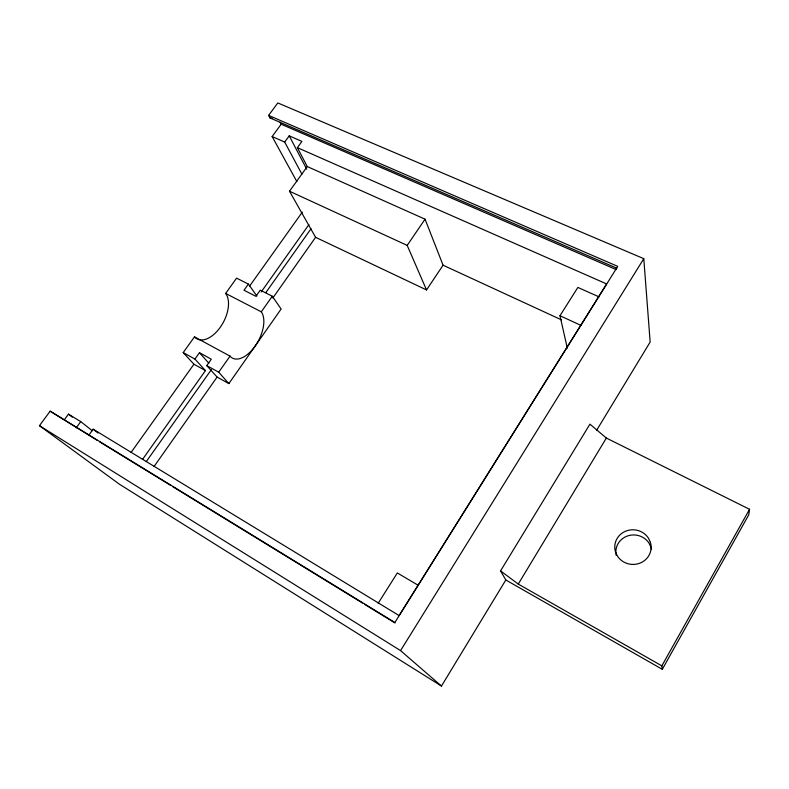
<?xml version="1.0" encoding="UTF-8"?>
<svg xmlns="http://www.w3.org/2000/svg" width="789" height="789" viewBox="0 0 789 789"><rect width="100%" height="100%" fill="white"/><g stroke="black" fill="none" stroke-linecap="round" stroke-linejoin="round"><path stroke-width="1.18" d="M749.55 509.29L748.761 514.813L662.296 669.309L505.818 579.984L500.561 570.891L589.935 424.147L606.346 438.053L749.55 509.29L661.843 665.857L662.296 669.309M661.843 665.857L518.265 584.067L606.346 438.053M596.494 430.508L650.156 342.041L643.785 258.674L277.817 102.935L268.605 115.391L617.728 266.366L394.865 622.501L50.161 411.168L39.45 425.675L119.307 484.14L441.465 686.065L505.818 579.984M441.465 686.065L400.565 650.609L643.785 258.674M378.148 603.299L397.34 572.942L418.131 585.26M567.311 348.146L559.973 315.728L577.864 287.433L599.048 296.891M307.256 166.548L289.504 191.224L315.59 237.321L426.524 289.938L443.063 265.203L425.054 219.174L307.256 166.548L297.374 147.651L301.901 141.409L289.218 135.856L284.691 142.069L301.931 174.231M426.524 289.938L407.193 245.399L425.054 219.174M142.533 459.425L205.465 370.603L194.922 359.064L199.449 352.713L211.294 359.202L206.757 365.603L217.103 377.063L228.859 383.582L281.131 309.012L272.294 296.24L260.271 290.135L255.892 296.319L243.998 290.244L248.377 284.099L236.601 278.123L225.634 293.419A27.23 15.415 -62 0 1 222.103 324.486A27.23 15.415 -62 0 1 197.773 339.25M228.859 383.582L218.721 372.201L230.043 356.145A27.645 14.754 -62 0 0 255.153 346.075A27.645 14.754 -62 0 0 261.287 311.833L272.294 296.24M154.092 466.467L217.103 377.063M272.826 297.995L315.59 237.321M146.3 461.604L211.373 369.617M265.834 292.62L310.994 228.78M261.189 291.969L308.913 224.628M131.132 452.373L193.946 364.222L183.206 352.594L194.488 336.864L230.043 356.145M249.61 286.082L302.276 212.162M88.615 435.479L93.171 429.186L399.116 615.598L606.652 283.951L297.374 147.651M76.198 427.865L80.744 421.622L92.303 430.725M64.294 419.807L68.465 414.136L80.744 421.622M296.891 181.677L272.136 136.536L281.18 124.218L280.125 122.236M268.605 115.391L269.976 117.936L272.116 118.261M269.976 117.936L616.87 268.23M281.18 124.218L616.298 269.621M272.136 136.536L284.691 142.069M289.504 191.224L407.193 245.399M559.973 315.728L581.168 325.482M443.063 265.203L561.472 319.851M225.634 293.419L261.287 311.833M183.206 352.594L194.922 359.064M206.757 365.603L218.721 372.201M193.946 364.222L205.465 370.603M97.441 440.499L50.161 411.168M99.532 441.791L170.779 485.482M172.88 486.764L362.526 603.062M364.626 604.354L395.013 622.985M39.45 425.675L400.565 650.609M500.561 570.891L518.265 584.067M68.465 414.136L72.312 417.154M93.171 429.186L97.994 433.013M199.449 352.713L208.868 363.236M248.377 284.099L256.918 296.003M289.218 135.856L306.743 169.191M196.865 338.806A27.23 15.415 -62 0 1 194.488 336.864M616.229 555.486A17.95 17.111 4.9 0 1 627.137 536.106A17.95 17.111 4.9 0 1 649.081 543.236L650.984 547.339A17.95 17.111 4.9 0 1 651.507 549.529M650.392 542.319L648.459 538.167A18.196 17.319 4 0 0 625.667 531.184A18.196 17.319 4 0 0 615.44 551.689L617.304 555.851A18.196 17.319 4 0 0 640.234 563.04A18.196 17.319 4 0 0 650.392 542.319"/></g></svg>
